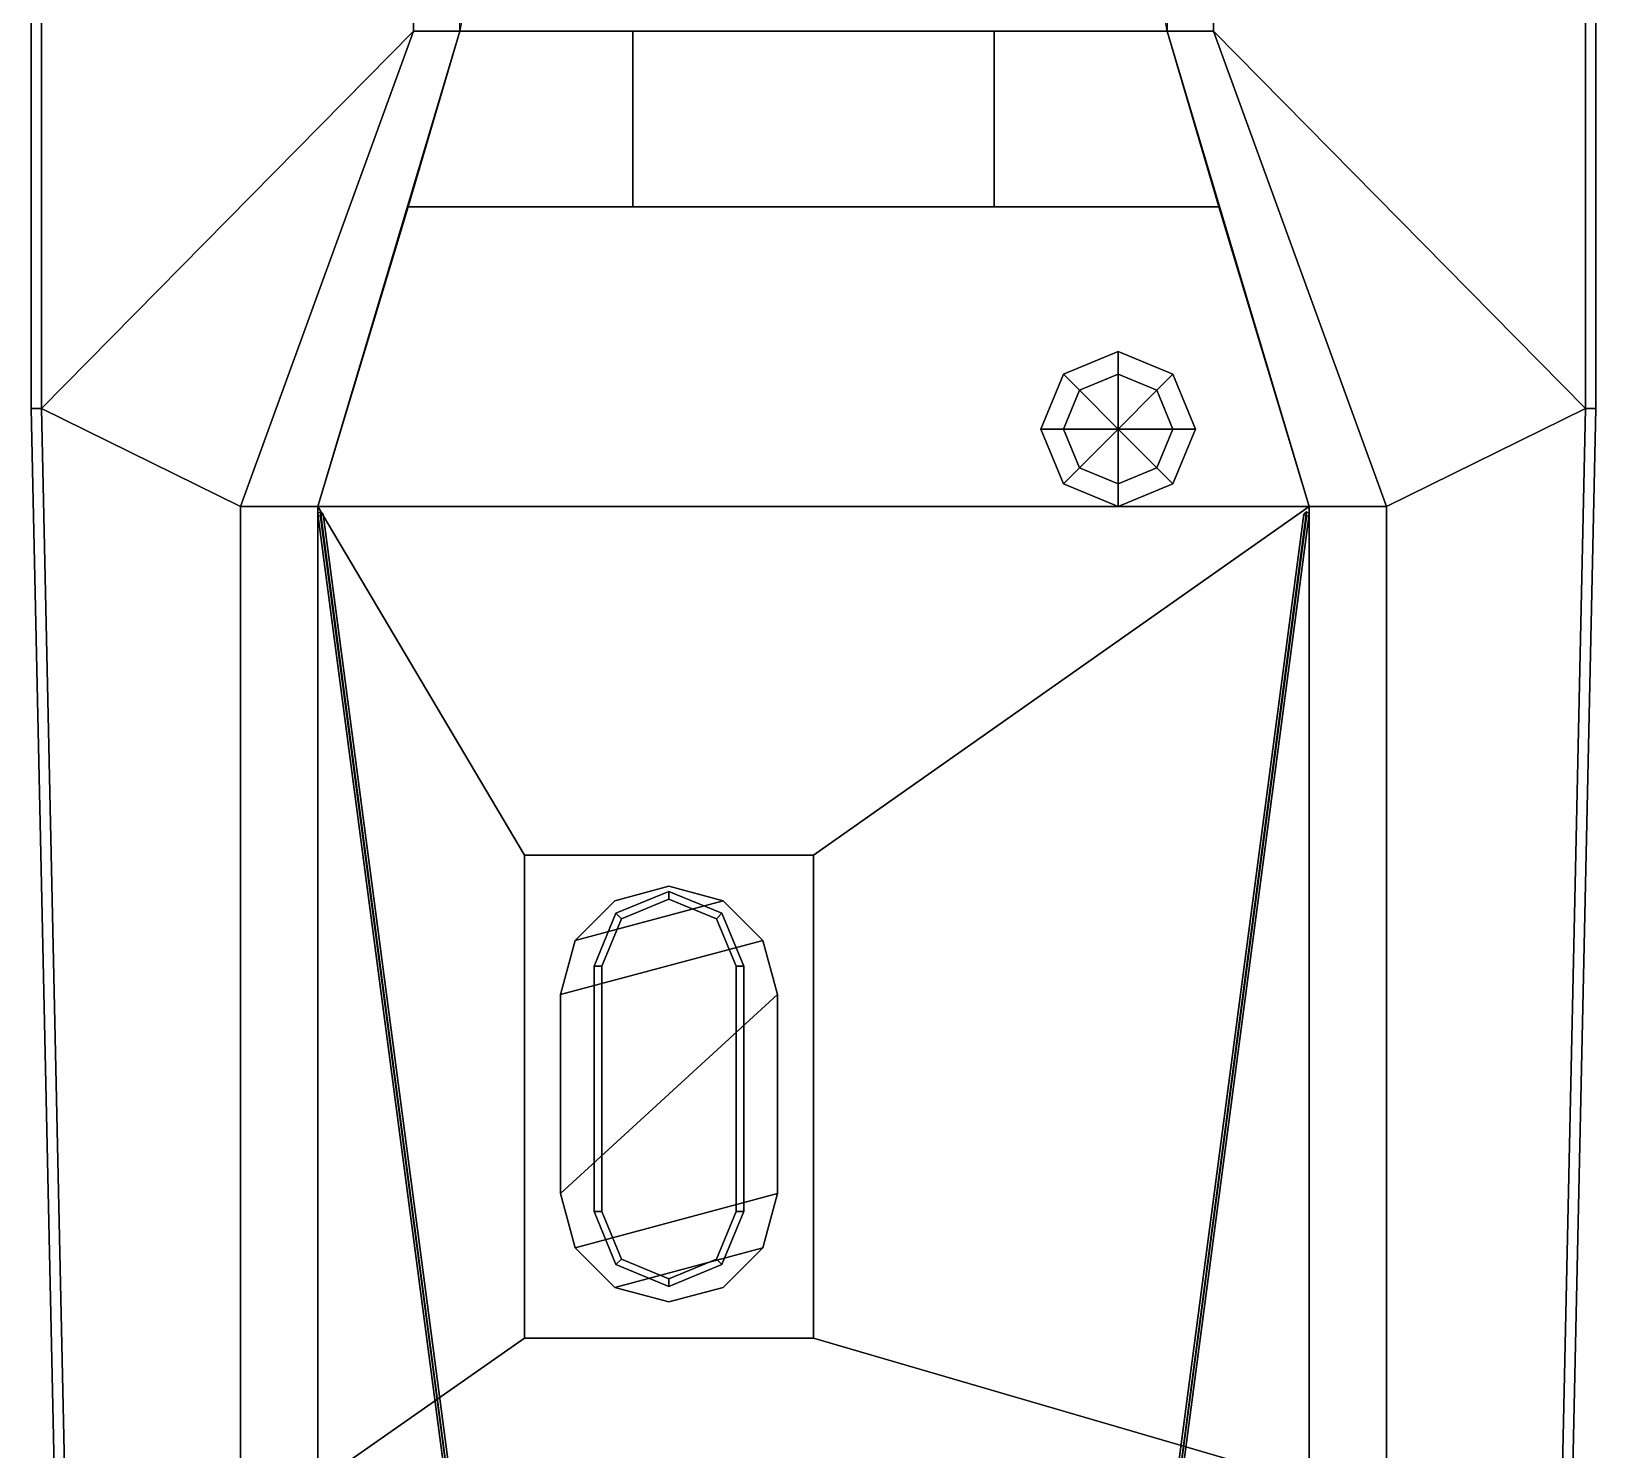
# Model space of a CAD drawing. Extents: x -3 to 3, y -23.4 to 23.2.
# Drawn here: x -3.03 to 3.03, y -4 to 1.49 of the extents above; entities that cross this region are included whole.
import ezdxf

# ---------------------------------------------------------------- set-up
doc = ezdxf.new("R2010")
doc.units = 0
doc.layers.add('BASE_43', color=7, linetype='CONTINUOUS')

msp = doc.modelspace()

# ---------------------------------------------------------------- linework, layer by layer
at = {"layer": 'BASE_43'}
for points in [[(-3.03, 5.91, 0.88), (-3.03, 0.03, 0.88), (-3.03, 0.03, 0.98), (-3.03, 5.91, 0.98)], [(-3.03, 5.91, 0.98), (-3.03, 0.03, 0.98), (-2.99, 0.03, 0.98), (-2.99, 5.91, 0.98)], [(-2.99, 5.91, 0.88), (-2.99, 0.03, 0.88), (-3.03, 0.03, 0.88), (-3.03, 5.91, 0.88)], [(-2.99, 5.91, 1), (-2.99, 0.03, 1), (-1.55, 1.49, 1), (-1.55, 5.73, 1)], [(-2.99, 5.91), (-2.99, 0.03), (-2.99, 0.03, 0.88), (-2.99, 5.91, 0.88)], [(-2.99, 5.91, 0.98), (-2.99, 0.03, 0.98), (-2.99, 0.03, 1), (-2.99, 5.91, 1)], [(1.55, 1.49, 1), (2.99, 0.03, 1), (2.99, 5.91, 1), (1.55, 5.73, 1)], [(2.99, 5.91, 0.88), (2.99, 0.03, 0.88), (2.99, 0.03), (2.99, 5.91)], [(2.99, 5.91, 1), (2.99, 0.03, 1), (2.99, 0.03, 0.98), (2.99, 5.91, 0.98)], [(3.03, 5.91, 0.88), (3.03, 0.03, 0.88), (2.99, 0.03, 0.88), (2.99, 5.91, 0.88)], [(2.99, 5.91, 0.98), (2.99, 0.03, 0.98), (3.03, 0.03, 0.98), (3.03, 5.91, 0.98)], [(3.03, 5.91, 0.98), (3.03, 0.03, 0.98), (3.03, 0.03, 0.88), (3.03, 5.91, 0.88)], [(-1.55, 5.73, 1), (-1.55, 1.49, 1), (-1.37, 1.49, 1.76), (-1.37, 5.73, 1.67)], [(1.37, 1.49, 1.76), (1.55, 1.49, 1), (1.55, 5.73, 1), (1.37, 5.73, 1.67)], [(-1.13, 2.84, 1.7313), (-1.37, 1.49, 1.76), (1.37, 1.49, 1.76), (1.13, 2.84, 1.7313)], [(-1.55, 1.49, 1), (-2.99, 0.03, 1), (-2.99, 0.03, 1), (-2.22, -0.35, 1)], [(-1.37, 1.49, 1.76), (-1.55, 1.49, 1), (-2.22, -0.35, 1), (-1.92, -0.35, 2.03)], [(-1.37, 1.49, 1.76), (-1.92, -0.35, 2.03), (-1.57, 0.81, 1.86), (-1.37, 1.49, 1.76)], [(-1.37, 1.49, 1.76), (-1.57, 0.81, 1.86), (-1.57, 0.81, 2.19), (-1.37, 1.49, 2.39)], [(-1.37, 1.49, 2.39), (-1.57, 0.81, 2.19), (-0.7, 0.81, 2.19), (-0.7, 1.49, 2.39)], [(-0.7, 1.49, 2.39), (-0.7, 1.49, 1.76), (-1.37, 1.49, 1.76), (-1.37, 1.49, 2.39)], [(-0.7, 1.49, 1.76), (-0.7, 0.81, 1.86), (0.7, 0.81, 1.86), (0.7, 1.49, 1.76)], [(-0.7, 0.81, 2.19), (-0.7, 0.81, 1.86), (-0.7, 1.49, 1.76), (-0.7, 1.49, 2.39)], [(0.7, 1.49, 2.39), (0.7, 0.81, 2.19), (1.57, 0.81, 2.19), (1.37, 1.49, 2.39)], [(0.7, 1.49, 1.76), (0.7, 0.81, 1.86), (0.7, 0.81, 2.19), (0.7, 1.49, 2.39)], [(1.37, 1.49, 2.39), (1.37, 1.49, 1.76), (0.7, 1.49, 1.76), (0.7, 1.49, 2.39)], [(2.22, -0.35, 1), (1.55, 1.49, 1), (1.37, 1.49, 1.76), (1.92, -0.35, 2.03)], [(1.57, 0.81, 1.86), (1.92, -0.35, 2.03), (1.37, 1.49, 1.76)], [(1.57, 0.81, 2.19), (1.57, 0.81, 1.86), (1.37, 1.49, 1.76), (1.37, 1.49, 2.39)], [(2.99, 0.03, 1), (2.99, 0.03, 1), (1.55, 1.49, 1), (2.22, -0.35, 1)], [(1.92, -0.35, 2.03), (1.57, 0.81, 1.86), (-1.57, 0.81, 1.86), (-1.92, -0.35, 2.03)], [(-1.57, 0.81, 2.19), (-1.57, 0.81, 1.86), (-0.7, 0.81, 1.86), (-0.7, 0.81, 2.19)], [(0.7, 0.81, 2.19), (0.7, 0.81, 1.86), (1.57, 0.81, 1.86), (1.57, 0.81, 2.19)], [(0.9679, 0.1621, 2.17), (1.18, 0.25, 2.17), (1.18, 0.25, 1.94), (0.9679, 0.1621, 1.95)], [(1.18, 0.1621, 2.22), (1.18, 0.25, 2.17), (0.9679, 0.1621, 2.17), (1.03, 0.1, 2.22)], [(1.18, 0.25, 2.17), (1.3921, 0.1621, 2.17), (1.3921, 0.1621, 1.95), (1.18, 0.25, 1.94)], [(1.33, 0.1, 2.22), (1.3921, 0.1621, 2.17), (1.18, 0.25, 2.17), (1.18, 0.1621, 2.22)], [(0.88, -0.05, 2.17), (0.9679, 0.1621, 2.17), (0.9679, 0.1621, 1.95), (0.88, -0.05, 1.98)], [(1.03, 0.1, 2.22), (0.9679, 0.1621, 2.17), (0.88, -0.05, 2.17), (0.9679, -0.05, 2.22)], [(1.18, -0.05, 2.24), (1.18, 0.1621, 2.22), (1.03, 0.1, 2.22), (1.18, -0.05, 2.24)], [(1.18, -0.05, 2.24), (1.33, 0.1, 2.22), (1.18, 0.1621, 2.22), (1.18, -0.05, 2.24)], [(1.3921, -0.05, 2.22), (1.48, -0.05, 2.17), (1.3921, 0.1621, 2.17), (1.33, 0.1, 2.22)], [(1.3921, 0.1621, 2.17), (1.48, -0.05, 2.17), (1.48, -0.05, 1.98), (1.3921, 0.1621, 1.95)], [(1.18, -0.05, 2.24), (1.03, 0.1, 2.22), (0.9679, -0.05, 2.22), (1.18, -0.05, 2.24)], [(1.18, -0.05, 2.24), (1.3921, -0.05, 2.22), (1.33, 0.1, 2.22), (1.18, -0.05, 2.24)], [(-3.03, 0.03, 0.88), (-2.94, -4.13, 0.88), (-2.94, -4.13, 0.98), (-3.03, 0.03, 0.98)], [(-3.03, 0.03, 0.98), (-2.94, -4.13, 0.98), (-2.9, -4.13, 0.98), (-2.99, 0.03, 0.98)], [(-2.99, 0.03, 0.88), (-2.9, -4.13, 0.88), (-2.94, -4.13, 0.88), (-3.03, 0.03, 0.88)], [(-2.99, 0.03), (-2.9, -4.13), (-2.9, -4.13, 0.88), (-2.99, 0.03, 0.88)], [(-2.22, -0.35, 1), (-2.99, 0.03, 1), (-2.9, -4.13, 1), (-2.22, -4.13, 1)], [(-2.99, 0.03, 0.98), (-2.9, -4.13, 0.98), (-2.9, -4.13, 1), (-2.99, 0.03, 1)], [(2.9, -4.13, 1), (2.99, 0.03, 1), (2.22, -0.35, 1), (2.22, -4.13, 1)], [(2.99, 0.03, 0.88), (2.9, -4.13, 0.88), (2.9, -4.13), (2.99, 0.03)], [(2.99, 0.03, 1), (2.9, -4.13, 1), (2.9, -4.13, 0.98), (2.99, 0.03, 0.98)], [(3.03, 0.03, 0.88), (2.94, -4.13, 0.88), (2.9, -4.13, 0.88), (2.99, 0.03, 0.88)], [(2.99, 0.03, 0.98), (2.9, -4.13, 0.98), (2.94, -4.13, 0.98), (3.03, 0.03, 0.98)], [(3.03, 0.03, 0.98), (2.94, -4.13, 0.98), (2.94, -4.13, 0.88), (3.03, 0.03, 0.88)], [(0.9679, -0.2621, 2.17), (0.88, -0.05, 2.17), (0.88, -0.05, 1.98), (0.9679, -0.2621, 2.01)], [(0.9679, -0.05, 2.22), (0.88, -0.05, 2.17), (0.9679, -0.2621, 2.17), (1.03, -0.2, 2.22)], [(1.18, -0.05, 2.24), (0.9679, -0.05, 2.22), (1.03, -0.2, 2.22), (1.18, -0.05, 2.24)], [(1.18, -0.05, 2.24), (1.03, -0.2, 2.22), (1.18, -0.2621, 2.22), (1.18, -0.05, 2.24)], [(1.18, -0.05, 2.24), (1.33, -0.2, 2.22), (1.3921, -0.05, 2.22), (1.18, -0.05, 2.24)], [(1.18, -0.05, 2.24), (1.18, -0.2621, 2.22), (1.33, -0.2, 2.22), (1.18, -0.05, 2.24)], [(1.33, -0.2, 2.22), (1.3921, -0.2621, 2.17), (1.48, -0.05, 2.17), (1.3921, -0.05, 2.22)], [(1.48, -0.05, 2.17), (1.3921, -0.2621, 2.17), (1.3921, -0.2621, 2.01), (1.48, -0.05, 1.98)], [(1.03, -0.2, 2.22), (0.9679, -0.2621, 2.17), (1.18, -0.35, 2.17), (1.18, -0.2621, 2.22)], [(1.18, -0.2621, 2.22), (1.18, -0.35, 2.17), (1.3921, -0.2621, 2.17), (1.33, -0.2, 2.22)], [(1.18, -0.35, 2.17), (0.9679, -0.2621, 2.17), (0.9679, -0.2621, 2.01), (1.18, -0.35, 2.03)], [(1.3921, -0.2621, 2.17), (1.18, -0.35, 2.17), (1.18, -0.35, 2.03), (1.3921, -0.2621, 2.01)], [(-1.92, -0.35, 2.03), (-2.22, -0.35, 1), (-2.22, -4.13, 1), (-1.92, -4.13, 2.03)], [(-1.92, -0.35, 2.03), (-1.92, -4.13, 2.03), (-1.12, -3.57, 2.03), (-1.12, -1.7, 2.03)], [(0, -1.7, 2.03), (1.92, -0.35, 2.03), (-1.92, -0.35, 2.03), (-1.12, -1.7, 2.03)], [(0, -3.57, 2.03), (1.92, -4.13, 2.03), (1.92, -0.35, 2.03), (0, -1.7, 2.03)], [(2.22, -4.13, 1), (2.22, -0.35, 1), (1.92, -0.35, 2.03), (1.92, -4.13, 2.03)], [(-1.2, -5.83, 6.04), (-1.19, -5.83, 6.05), (-1.91, -0.37, 2.03), (-1.92, -0.38, 2.03)], [(-1.19, -5.83, 6.03), (-1.2, -5.83, 6.04), (-1.92, -0.38, 2.03), (-1.91, -0.39, 2.03)], [(-1.19, -5.83, 6.05), (-1.18, -5.83, 6.04), (-1.9, -0.38, 2.03), (-1.91, -0.37, 2.03)], [(-1.18, -5.83, 6.04), (-1.19, -5.83, 6.03), (-1.91, -0.39, 2.03), (-1.9, -0.38, 2.03)], [(1.18, -5.83, 6.04), (1.19, -5.83, 6.05), (1.91, -0.37, 2.03), (1.9, -0.38, 2.03)], [(1.19, -5.83, 6.03), (1.18, -5.83, 6.04), (1.9, -0.38, 2.03), (1.91, -0.39, 2.03)], [(1.19, -5.83, 6.05), (1.2, -5.83, 6.04), (1.92, -0.38, 2.03), (1.91, -0.37, 2.03)], [(1.2, -5.83, 6.04), (1.19, -5.83, 6.03), (1.91, -0.39, 2.03), (1.92, -0.38, 2.03)], [(0, -1.7, 2.86), (0, -1.7, 2.03), (-1.12, -1.7, 2.03), (-1.12, -1.7, 2.86)], [(-1.12, -1.7, 2.03), (-1.12, -3.57, 2.03), (-1.12, -3.57, 2.86), (-1.12, -1.7, 2.86)], [(-1.12, -1.7, 2.86), (-1.12, -3.57, 2.86), (0, -3.57, 2.86), (0, -1.7, 2.86)], [(0, -3.57, 2.86), (0, -3.57, 2.03), (0, -1.7, 2.03), (0, -1.7, 2.86)], [(-0.98, -2.24, 5.2), (-0.1963, -2.03, 5.2), (-0.35, -1.8763, 5.2), (-0.9237, -2.03, 5.2)], [(-0.9237, -2.03, 5.2), (-0.35, -1.8763, 5.2), (-0.56, -1.82, 5.2), (-0.77, -1.8763, 5.2)], [(-0.9237, -2.03, 5.2), (-0.77, -1.8763, 5.2), (-0.77, -1.8763, 2.86), (-0.9237, -2.03, 2.86)], [(-0.77, -1.8763, 5.2), (-0.56, -1.82, 5.2), (-0.56, -1.82, 2.86), (-0.77, -1.8763, 2.86)], [(-0.56, -1.84, 5.39), (-0.7651, -1.9249, 5.39), (-0.7438, -1.9462, 5.39), (-0.56, -1.87, 5.39)], [(-0.56, -1.84, 5.2), (-0.7651, -1.9249, 5.2), (-0.7651, -1.9249, 5.39), (-0.56, -1.84, 5.39)], [(-0.7438, -1.9462, 5.2), (-0.56, -1.87, 5.2), (-0.56, -1.87, 5.39), (-0.7438, -1.9462, 5.39)], [(-0.56, -1.82, 5.2), (-0.35, -1.8763, 5.2), (-0.35, -1.8763, 2.86), (-0.56, -1.82, 2.86)], [(-0.3549, -1.9249, 5.39), (-0.56, -1.84, 5.39), (-0.56, -1.87, 5.39), (-0.3762, -1.9462, 5.39)], [(-0.3549, -1.9249, 5.2), (-0.56, -1.84, 5.2), (-0.56, -1.84, 5.39), (-0.3549, -1.9249, 5.39)], [(-0.56, -1.87, 5.2), (-0.3762, -1.9462, 5.2), (-0.3762, -1.9462, 5.39), (-0.56, -1.87, 5.39)], [(-0.35, -1.8763, 5.2), (-0.1963, -2.03, 5.2), (-0.1963, -2.03, 2.86), (-0.35, -1.8763, 2.86)], [(-0.7651, -1.9249, 5.39), (-0.85, -2.13, 5.43), (-0.82, -2.13, 5.43), (-0.7438, -1.9462, 5.39)], [(-0.7651, -1.9249, 5.2), (-0.85, -2.13, 5.2), (-0.85, -2.13, 5.43), (-0.7651, -1.9249, 5.39)], [(-0.27, -2.13, 5.43), (-0.3549, -1.9249, 5.39), (-0.3762, -1.9462, 5.39), (-0.3, -2.13, 5.43)], [(-0.27, -2.13, 5.2), (-0.3549, -1.9249, 5.2), (-0.3549, -1.9249, 5.39), (-0.27, -2.13, 5.43)], [(-0.82, -2.13, 5.2), (-0.7438, -1.9462, 5.2), (-0.7438, -1.9462, 5.39), (-0.82, -2.13, 5.43)], [(-0.3762, -1.9462, 5.2), (-0.3, -2.13, 5.2), (-0.3, -2.13, 5.43), (-0.3762, -1.9462, 5.39)], [(-0.98, -2.24, 5.2), (-0.9237, -2.03, 5.2), (-0.9237, -2.03, 2.86), (-0.98, -2.24, 2.86)], [(-0.98, -3.01, 5.2), (-0.14, -2.24, 5.2), (-0.1963, -2.03, 5.2), (-0.98, -2.24, 5.2)], [(-0.1963, -2.03, 5.2), (-0.14, -2.24, 5.2), (-0.14, -2.24, 2.86), (-0.1963, -2.03, 2.86)], [(-0.85, -2.13, 5.43), (-0.85, -3.08, 5.63), (-0.82, -3.08, 5.63), (-0.82, -2.13, 5.43)], [(-0.85, -2.13, 5.2), (-0.85, -3.08, 5.2), (-0.85, -3.08, 5.63), (-0.85, -2.13, 5.43)], [(-0.82, -3.08, 5.2), (-0.82, -2.13, 5.2), (-0.82, -2.13, 5.43), (-0.82, -3.08, 5.63)], [(-0.27, -3.08, 5.63), (-0.27, -2.13, 5.43), (-0.3, -2.13, 5.43), (-0.3, -3.08, 5.63)], [(-0.3, -2.13, 5.2), (-0.3, -3.08, 5.2), (-0.3, -3.08, 5.63), (-0.3, -2.13, 5.43)], [(-0.27, -3.08, 5.2), (-0.27, -2.13, 5.2), (-0.27, -2.13, 5.43), (-0.27, -3.08, 5.63)], [(-0.98, -3.01, 5.2), (-0.98, -2.24, 5.2), (-0.98, -2.24, 2.86), (-0.98, -3.01, 2.86)], [(-0.9237, -3.22, 5.2), (-0.14, -3.01, 5.2), (-0.14, -2.24, 5.2), (-0.98, -3.01, 5.2)], [(-0.14, -2.24, 5.2), (-0.14, -3.01, 5.2), (-0.14, -3.01, 2.86), (-0.14, -2.24, 2.86)], [(-0.9237, -3.22, 5.2), (-0.98, -3.01, 5.2), (-0.98, -3.01, 2.86), (-0.9237, -3.22, 2.86)], [(-0.77, -3.3737, 5.2), (-0.1963, -3.22, 5.2), (-0.14, -3.01, 5.2), (-0.9237, -3.22, 5.2)], [(-0.14, -3.01, 5.2), (-0.1963, -3.22, 5.2), (-0.1963, -3.22, 2.86), (-0.14, -3.01, 2.86)], [(-0.85, -3.08, 5.63), (-0.7651, -3.2851, 5.65), (-0.7438, -3.2638, 5.65), (-0.82, -3.08, 5.63)], [(-0.85, -3.08, 5.2), (-0.7651, -3.2851, 5.2), (-0.7651, -3.2851, 5.65), (-0.85, -3.08, 5.63)], [(-0.7438, -3.2638, 5.2), (-0.82, -3.08, 5.2), (-0.82, -3.08, 5.63), (-0.7438, -3.2638, 5.65)], [(-0.3549, -3.2851, 5.65), (-0.27, -3.08, 5.63), (-0.3, -3.08, 5.63), (-0.3762, -3.2638, 5.65)], [(-0.3, -3.08, 5.2), (-0.3762, -3.2638, 5.2), (-0.3762, -3.2638, 5.65), (-0.3, -3.08, 5.63)], [(-0.3549, -3.2851, 5.2), (-0.27, -3.08, 5.2), (-0.27, -3.08, 5.63), (-0.3549, -3.2851, 5.65)], [(-0.77, -3.3737, 5.2), (-0.9237, -3.22, 5.2), (-0.9237, -3.22, 2.86), (-0.77, -3.3737, 2.86)], [(-0.56, -3.43, 5.2), (-0.35, -3.3737, 5.2), (-0.1963, -3.22, 5.2), (-0.77, -3.3737, 5.2)], [(-0.7651, -3.2851, 5.65), (-0.56, -3.37, 5.65), (-0.56, -3.34, 5.65), (-0.7438, -3.2638, 5.65)], [(-0.56, -3.34, 5.2), (-0.7438, -3.2638, 5.2), (-0.7438, -3.2638, 5.65), (-0.56, -3.34, 5.65)], [(-0.56, -3.37, 5.65), (-0.3549, -3.2851, 5.65), (-0.3762, -3.2638, 5.65), (-0.56, -3.34, 5.65)], [(-0.3762, -3.2638, 5.2), (-0.56, -3.34, 5.2), (-0.56, -3.34, 5.65), (-0.3762, -3.2638, 5.65)], [(-0.1963, -3.22, 5.2), (-0.35, -3.3737, 5.2), (-0.35, -3.3737, 2.86), (-0.1963, -3.22, 2.86)], [(-0.7651, -3.2851, 5.2), (-0.56, -3.37, 5.2), (-0.56, -3.37, 5.65), (-0.7651, -3.2851, 5.65)], [(-0.56, -3.37, 5.2), (-0.3549, -3.2851, 5.2), (-0.3549, -3.2851, 5.65), (-0.56, -3.37, 5.65)], [(-0.56, -3.43, 5.2), (-0.77, -3.3737, 5.2), (-0.77, -3.3737, 2.86), (-0.56, -3.43, 2.86)], [(-0.35, -3.3737, 5.2), (-0.56, -3.43, 5.2), (-0.56, -3.43, 2.86), (-0.35, -3.3737, 2.86)], [(-1.12, -3.57, 2.03), (-1.92, -4.13, 2.03), (1.92, -4.13, 2.03), (0, -3.57, 2.03)], [(-1.12, -3.57, 2.86), (-1.12, -3.57, 2.03), (0, -3.57, 2.03), (0, -3.57, 2.86)]]:
    msp.add_3dface(points, dxfattribs=at)

doc.saveas('drawing.dxf')
